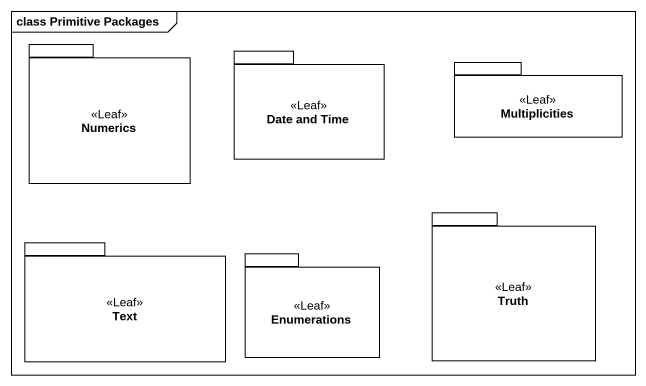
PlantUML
@startuml
mainframe class Primitive Packages
package Numerics <<Leaf>> {
}
package "Date and Time" as Date_and_Time <<Leaf>> {
}
package Multiplicities <<Leaf>> {
}
package Truth <<Leaf>> {
}
package Text <<Leaf>> {
}
package Enumerations <<Leaf>> {
}
@enduml
